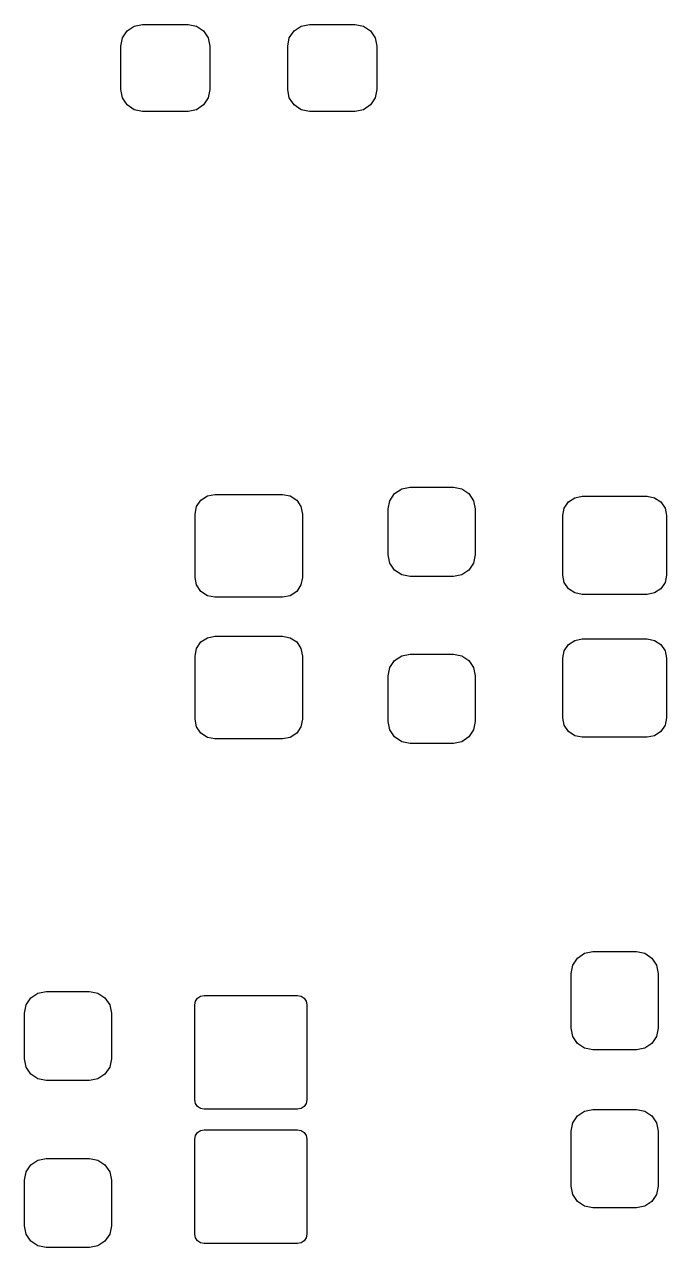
# Model space of a CAD drawing. Extents: x 49.2 to 138.1, y -140.8 to -53.
# Drawn here: x 95.3 to 102.32, y -102.4 to -89.02 of the extents above; entities that cross this region are included whole.
import ezdxf

# ---------------------------------------------------------------- set-up
doc = ezdxf.new("R2010")
doc.units = 0
doc.layers.add('BLACK', color=7, linetype='CONTINUOUS')

msp = doc.modelspace()

# ---------------------------------------------------------------- linework, layer by layer
at = {"layer": 'BLACK', "linetype": 'CONTINUOUS'}
for p, q in [((96.419562, -89.094562), (96.496613, -89.043079)), ((96.496613, -89.043079), (96.5875, -89.025)), ((96.5875, -89.025), (97.0875, -89.025)), ((97.0875, -89.025), (97.178387, -89.043079)), ((97.178387, -89.043079), (97.255438, -89.094562)), ((98.244562, -89.094562), (98.321613, -89.043079)), ((98.321613, -89.043079), (98.4125, -89.025)), ((98.4125, -89.025), (98.9125, -89.025)), ((98.9125, -89.025), (99.003387, -89.043079)), ((99.003387, -89.043079), (99.080438, -89.094562)), ((96.35, -89.2625), (96.368079, -89.171613)), ((96.368079, -89.171613), (96.419562, -89.094562)), ((97.255438, -89.094562), (97.306921, -89.171613)), ((97.306921, -89.171613), (97.325, -89.2625)), ((98.175, -89.2625), (98.193079, -89.171613)), ((98.193079, -89.171613), (98.244562, -89.094562)), ((99.080438, -89.094562), (99.131921, -89.171613)), ((99.131921, -89.171613), (99.15, -89.2625)), ((96.35, -89.7375), (96.35, -89.2625)), ((97.325, -89.2625), (97.325, -89.7375)), ((98.175, -89.7375), (98.175, -89.2625)), ((99.15, -89.2625), (99.15, -89.7375)), ((96.368079, -89.828387), (96.35, -89.7375)), ((96.419562, -89.905438), (96.368079, -89.828387)), ((97.306921, -89.828387), (97.255438, -89.905438)), ((97.325, -89.7375), (97.306921, -89.828387)), ((98.193079, -89.828387), (98.175, -89.7375)), ((98.244562, -89.905438), (98.193079, -89.828387)), ((99.131921, -89.828387), (99.080438, -89.905438)), ((99.15, -89.7375), (99.131921, -89.828387)), ((96.496613, -89.956921), (96.419562, -89.905438)), ((96.5875, -89.975), (96.496613, -89.956921)), ((97.0875, -89.975), (96.5875, -89.975)), ((97.178387, -89.956921), (97.0875, -89.975)), ((97.255438, -89.905438), (97.178387, -89.956921)), ((98.321613, -89.956921), (98.244562, -89.905438)), ((98.4125, -89.975), (98.321613, -89.956921)), ((98.9125, -89.975), (98.4125, -89.975)), ((99.003387, -89.956921), (98.9125, -89.975)), ((99.080438, -89.905438), (99.003387, -89.956921)), ((99.344562, -94.154561), (99.421613, -94.103078)), ((99.421613, -94.103078), (99.5125, -94.084999)), ((99.5125, -94.084999), (99.9875, -94.084999)), ((99.9875, -94.084999), (100.078387, -94.103078)), ((100.078387, -94.103078), (100.155438, -94.154561)), ((97.179518, -94.296958), (97.226558, -94.226558)), ((97.226558, -94.226558), (97.296958, -94.179518)), ((97.296958, -94.179518), (97.38, -94.163)), ((97.38, -94.163), (98.12, -94.163)), ((98.12, -94.163), (98.203042, -94.179518)), ((98.203042, -94.179518), (98.273442, -94.226558)), ((98.273442, -94.226558), (98.320482, -94.296958)), ((99.275, -94.322499), (99.293079, -94.231612)), ((99.293079, -94.231612), (99.344562, -94.154561)), ((100.155438, -94.154561), (100.206921, -94.231612)), ((100.206921, -94.231612), (100.225, -94.322499)), ((101.199042, -94.313099), (101.244727, -94.244727)), ((101.244727, -94.244727), (101.313099, -94.199042)), ((101.313099, -94.199042), (101.39375, -94.183)), ((101.39375, -94.183), (102.10625, -94.183)), ((102.10625, -94.183), (102.186901, -94.199042)), ((102.186901, -94.199042), (102.255273, -94.244727)), ((102.255273, -94.244727), (102.300958, -94.313099)), ((97.163, -94.38), (97.179518, -94.296958)), ((97.163, -95.07), (97.163, -94.38)), ((98.320482, -94.296958), (98.337, -94.38)), ((98.337, -94.38), (98.337, -95.07)), ((99.275, -94.822499), (99.275, -94.322499)), ((100.225, -94.322499), (100.225, -94.822499)), ((101.183, -94.39375), (101.199042, -94.313099)), ((101.183, -95.04625), (101.183, -94.39375)), ((102.300958, -94.313099), (102.317, -94.39375)), ((102.317, -94.39375), (102.317, -95.04625)), ((99.293079, -94.913386), (99.275, -94.822499)), ((99.344562, -94.990437), (99.293079, -94.913386)), ((100.206921, -94.913386), (100.155438, -94.990437)), ((100.225, -94.822499), (100.206921, -94.913386)), ((97.179518, -95.153042), (97.163, -95.07)), ((98.337, -95.07), (98.320482, -95.153042)), ((99.421613, -95.04192), (99.344562, -94.990437)), ((99.5125, -95.059999), (99.421613, -95.04192)), ((99.9875, -95.059999), (99.5125, -95.059999)), ((100.078387, -95.04192), (99.9875, -95.059999)), ((100.155438, -94.990437), (100.078387, -95.04192)), ((101.199042, -95.126901), (101.183, -95.04625)), ((102.317, -95.04625), (102.300958, -95.126901)), ((97.226558, -95.223442), (97.179518, -95.153042)), ((98.320482, -95.153042), (98.273442, -95.223442)), ((101.244727, -95.195273), (101.199042, -95.126901)), ((101.313099, -95.240958), (101.244727, -95.195273)), ((102.255273, -95.195273), (102.186901, -95.240958)), ((102.300958, -95.126901), (102.255273, -95.195273)), ((97.296958, -95.270482), (97.226558, -95.223442)), ((97.38, -95.287), (97.296958, -95.270482)), ((98.12, -95.287), (97.38, -95.287)), ((98.203042, -95.270482), (98.12, -95.287)), ((98.273442, -95.223442), (98.203042, -95.270482)), ((101.39375, -95.257), (101.313099, -95.240958)), ((102.10625, -95.257), (101.39375, -95.257)), ((102.186901, -95.240958), (102.10625, -95.257)), ((97.226558, -95.776558), (97.296958, -95.729518)), ((97.296958, -95.729518), (97.38, -95.713)), ((97.38, -95.713), (98.12, -95.713)), ((98.12, -95.713), (98.203042, -95.729518)), ((98.203042, -95.729518), (98.273442, -95.776558)), ((101.313099, -95.759042), (101.39375, -95.743)), ((101.39375, -95.743), (102.10625, -95.743)), ((102.10625, -95.743), (102.186901, -95.759042)), ((97.163, -95.93), (97.179518, -95.846958)), ((97.179518, -95.846958), (97.226558, -95.776558)), ((98.273442, -95.776558), (98.320482, -95.846958)), ((98.320482, -95.846958), (98.337, -95.93)), ((101.183, -95.95375), (101.199042, -95.873099)), ((101.199042, -95.873099), (101.244727, -95.804727)), ((101.244727, -95.804727), (101.313099, -95.759042)), ((102.186901, -95.759042), (102.255273, -95.804727)), ((102.255273, -95.804727), (102.300958, -95.873099)), ((102.300958, -95.873099), (102.317, -95.95375)), ((97.163, -96.62), (97.163, -95.93)), ((98.337, -95.93), (98.337, -96.62)), ((99.293079, -96.056612), (99.344562, -95.979561)), ((99.344562, -95.979561), (99.421613, -95.928078)), ((99.421613, -95.928078), (99.5125, -95.909999)), ((99.5125, -95.909999), (99.9875, -95.909999)), ((99.9875, -95.909999), (100.078387, -95.928078)), ((100.078387, -95.928078), (100.155438, -95.979561)), ((100.155438, -95.979561), (100.206921, -96.056612)), ((101.183, -96.60625), (101.183, -95.95375)), ((102.317, -95.95375), (102.317, -96.60625)), ((99.275, -96.147499), (99.293079, -96.056612)), ((99.275, -96.647499), (99.275, -96.147499)), ((100.206921, -96.056612), (100.225, -96.147499)), ((100.225, -96.147499), (100.225, -96.647499)), ((97.179518, -96.703042), (97.163, -96.62)), ((98.337, -96.62), (98.320482, -96.703042)), ((99.293079, -96.738386), (99.275, -96.647499)), ((100.225, -96.647499), (100.206921, -96.738386)), ((101.199042, -96.686901), (101.183, -96.60625)), ((102.317, -96.60625), (102.300958, -96.686901)), ((97.226558, -96.773442), (97.179518, -96.703042)), ((97.296958, -96.820482), (97.226558, -96.773442)), ((98.273442, -96.773442), (98.203042, -96.820482)), ((98.320482, -96.703042), (98.273442, -96.773442)), ((99.344562, -96.815437), (99.293079, -96.738386)), ((99.421613, -96.86692), (99.344562, -96.815437)), ((100.155438, -96.815437), (100.078387, -96.86692)), ((100.206921, -96.738386), (100.155438, -96.815437)), ((101.244727, -96.755273), (101.199042, -96.686901)), ((101.313099, -96.800958), (101.244727, -96.755273)), ((101.39375, -96.817), (101.313099, -96.800958)), ((102.186901, -96.800958), (102.10625, -96.817)), ((102.255273, -96.755273), (102.186901, -96.800958)), ((102.300958, -96.686901), (102.255273, -96.755273)), ((97.38, -96.837), (97.296958, -96.820482)), ((98.12, -96.837), (97.38, -96.837)), ((98.203042, -96.820482), (98.12, -96.837)), ((99.5125, -96.884999), (99.421613, -96.86692)), ((99.9875, -96.884999), (99.5125, -96.884999)), ((100.078387, -96.86692), (99.9875, -96.884999)), ((102.10625, -96.817), (101.39375, -96.817)), ((101.344562, -99.232062), (101.421613, -99.180579)), ((101.421613, -99.180579), (101.5125, -99.1625)), ((101.5125, -99.1625), (101.9875, -99.1625)), ((101.9875, -99.1625), (102.078387, -99.180579)), ((102.078387, -99.180579), (102.155438, -99.232062)), ((101.275, -99.4), (101.293079, -99.309113)), ((101.293079, -99.309113), (101.344562, -99.232062)), ((102.155438, -99.232062), (102.206921, -99.309113)), ((102.206921, -99.309113), (102.225, -99.4)), ((101.275, -100), (101.275, -99.4)), ((102.225, -99.4), (102.225, -100)), ((95.367062, -99.667062), (95.444113, -99.615579)), ((95.444113, -99.615579), (95.535, -99.5975)), ((95.535, -99.5975), (96.01, -99.5975)), ((96.01, -99.5975), (96.100887, -99.615579)), ((96.100887, -99.615579), (96.177938, -99.667062)), ((95.2975, -99.835), (95.315579, -99.744113)), ((95.315579, -99.744113), (95.367062, -99.667062)), ((96.177938, -99.667062), (96.229421, -99.744113)), ((96.229421, -99.744113), (96.2475, -99.835)), ((97.1605, -99.7425), (97.168264, -99.703466)), ((97.1605, -100.7825), (97.1605, -99.7425)), ((97.168264, -99.703466), (97.190375, -99.670375)), ((97.190375, -99.670375), (97.223466, -99.648264)), ((97.223466, -99.648264), (97.2625, -99.6405)), ((97.2625, -99.6405), (98.2825, -99.6405)), ((98.2825, -99.6405), (98.321534, -99.648264)), ((98.321534, -99.648264), (98.354625, -99.670375)), ((98.354625, -99.670375), (98.376736, -99.703466)), ((98.376736, -99.703466), (98.3845, -99.7425)), ((98.3845, -99.7425), (98.3845, -100.7825)), ((95.2975, -100.335), (95.2975, -99.835)), ((96.2475, -99.835), (96.2475, -100.335)), ((101.293079, -100.090887), (101.275, -100)), ((102.225, -100), (102.206921, -100.090887)), ((101.344562, -100.167938), (101.293079, -100.090887)), ((102.206921, -100.090887), (102.155438, -100.167938)), ((101.421613, -100.219421), (101.344562, -100.167938)), ((101.5125, -100.2375), (101.421613, -100.219421)), ((101.9875, -100.2375), (101.5125, -100.2375)), ((102.078387, -100.219421), (101.9875, -100.2375)), ((102.155438, -100.167938), (102.078387, -100.219421)), ((95.315579, -100.425887), (95.2975, -100.335)), ((95.367062, -100.502938), (95.315579, -100.425887)), ((96.229421, -100.425887), (96.177938, -100.502938)), ((96.2475, -100.335), (96.229421, -100.425887)), ((95.444113, -100.554421), (95.367062, -100.502938)), ((95.535, -100.5725), (95.444113, -100.554421)), ((96.100887, -100.554421), (96.01, -100.5725)), ((96.177938, -100.502938), (96.100887, -100.554421)), ((96.01, -100.5725), (95.535, -100.5725)), ((97.168264, -100.821534), (97.1605, -100.7825)), ((97.190375, -100.854625), (97.168264, -100.821534)), ((98.376736, -100.821534), (98.354625, -100.854625)), ((98.3845, -100.7825), (98.376736, -100.821534)), ((97.223466, -100.876736), (97.190375, -100.854625)), ((97.2625, -100.8845), (97.223466, -100.876736)), ((98.2825, -100.8845), (97.2625, -100.8845)), ((98.321534, -100.876736), (98.2825, -100.8845)), ((98.354625, -100.854625), (98.321534, -100.876736)), ((101.293079, -101.034113), (101.344562, -100.957062)), ((101.344562, -100.957062), (101.421613, -100.905579)), ((101.421613, -100.905579), (101.5125, -100.8875)), ((101.5125, -100.8875), (101.9875, -100.8875)), ((101.9875, -100.8875), (102.078387, -100.905579)), ((102.078387, -100.905579), (102.155438, -100.957062)), ((102.155438, -100.957062), (102.206921, -101.034113)), ((101.275, -101.125), (101.293079, -101.034113)), ((102.206921, -101.034113), (102.225, -101.125)), ((97.1605, -101.2125), (97.168264, -101.173466)), ((97.1605, -102.2525), (97.1605, -101.2125)), ((97.168264, -101.173466), (97.190375, -101.140375)), ((97.190375, -101.140375), (97.223466, -101.118264)), ((97.223466, -101.118264), (97.2625, -101.1105)), ((97.2625, -101.1105), (98.2825, -101.1105)), ((98.2825, -101.1105), (98.321534, -101.118264)), ((98.321534, -101.118264), (98.354625, -101.140375)), ((98.354625, -101.140375), (98.376736, -101.173466)), ((98.376736, -101.173466), (98.3845, -101.2125)), ((98.3845, -101.2125), (98.3845, -102.2525)), ((101.275, -101.725), (101.275, -101.125)), ((102.225, -101.125), (102.225, -101.725)), ((95.315579, -101.569113), (95.367062, -101.492062)), ((95.367062, -101.492062), (95.444113, -101.440579)), ((95.444113, -101.440579), (95.535, -101.4225)), ((95.535, -101.4225), (96.01, -101.4225)), ((96.01, -101.4225), (96.100887, -101.440579)), ((96.100887, -101.440579), (96.177938, -101.492062)), ((96.177938, -101.492062), (96.229421, -101.569113)), ((95.2975, -101.66), (95.315579, -101.569113)), ((96.229421, -101.569113), (96.2475, -101.66)), ((95.2975, -102.16), (95.2975, -101.66)), ((96.2475, -101.66), (96.2475, -102.16)), ((101.293079, -101.815887), (101.275, -101.725)), ((102.225, -101.725), (102.206921, -101.815887)), ((101.344562, -101.892938), (101.293079, -101.815887)), ((101.421613, -101.944421), (101.344562, -101.892938)), ((102.155438, -101.892938), (102.078387, -101.944421)), ((102.206921, -101.815887), (102.155438, -101.892938)), ((101.5125, -101.9625), (101.421613, -101.944421)), ((101.9875, -101.9625), (101.5125, -101.9625)), ((102.078387, -101.944421), (101.9875, -101.9625)), ((95.315579, -102.250887), (95.2975, -102.16)), ((96.2475, -102.16), (96.229421, -102.250887)), ((95.367062, -102.327938), (95.315579, -102.250887)), ((96.229421, -102.250887), (96.177938, -102.327938)), ((97.168264, -102.291534), (97.1605, -102.2525)), ((97.190375, -102.324625), (97.168264, -102.291534)), ((98.376736, -102.291534), (98.354625, -102.324625)), ((98.3845, -102.2525), (98.376736, -102.291534)), ((95.444113, -102.379421), (95.367062, -102.327938)), ((95.535, -102.3975), (95.444113, -102.379421)), ((96.01, -102.3975), (95.535, -102.3975)), ((96.100887, -102.379421), (96.01, -102.3975)), ((96.177938, -102.327938), (96.100887, -102.379421)), ((97.223466, -102.346736), (97.190375, -102.324625)), ((97.2625, -102.3545), (97.223466, -102.346736)), ((98.2825, -102.3545), (97.2625, -102.3545)), ((98.321534, -102.346736), (98.2825, -102.3545)), ((98.354625, -102.324625), (98.321534, -102.346736))]:
    msp.add_line(p, q, dxfattribs=at)

doc.saveas('drawing.dxf')
